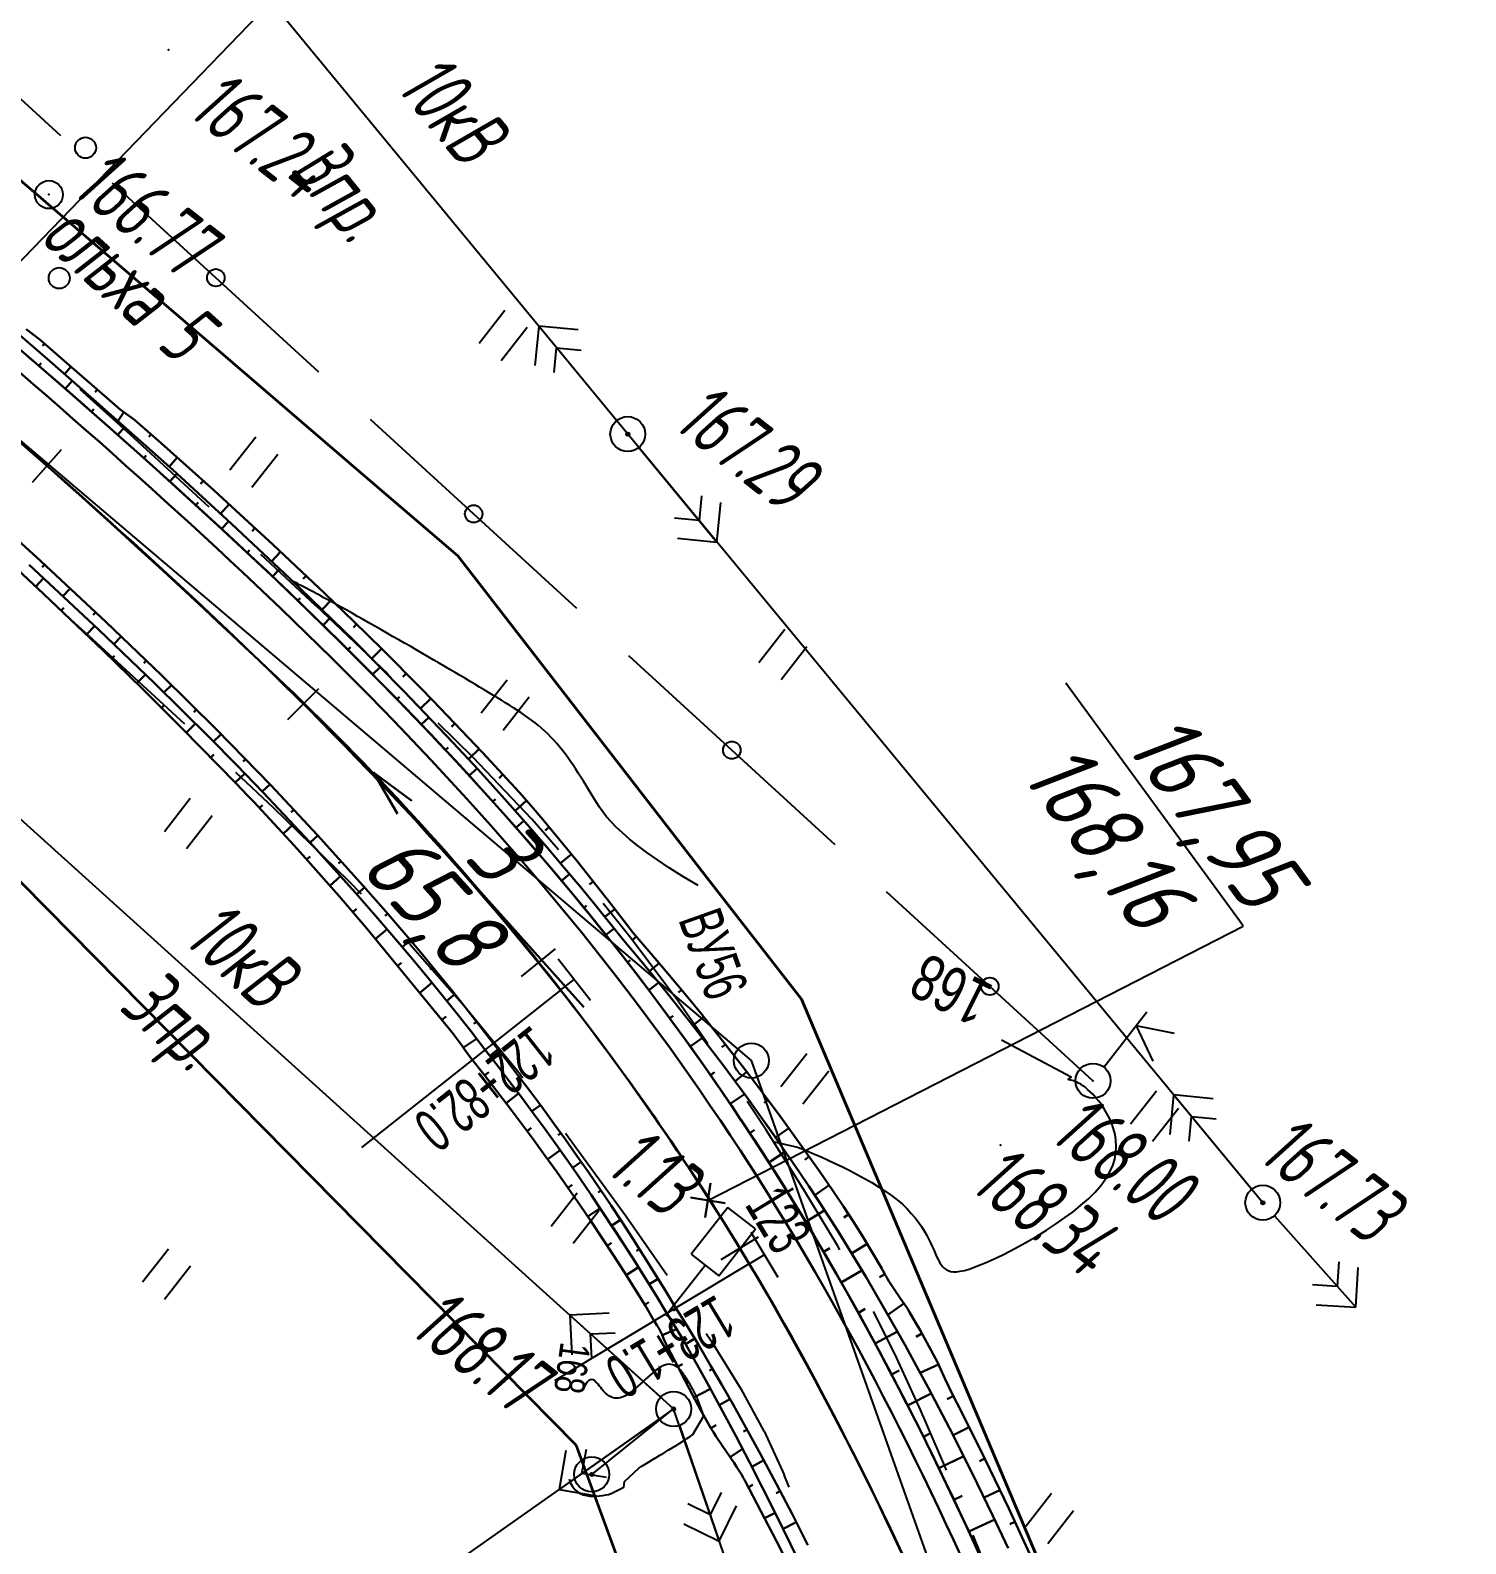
# Model space of a CAD drawing. Header units: millimetres. Extents: x -1799 to 6962, y -1020 to 4121.
# Drawn here: x 6695.9 to 6778, y -275.6 to -189 of the extents above; entities that cross this region are included whole.
import ezdxf
from ezdxf import colors
from ezdxf.entities.mleader import LeaderData, LeaderLine
from ezdxf.math import Vec2, Vec3

# ---------------------------------------------------------------- set-up
doc = ezdxf.new("R2010")
doc.units = ezdxf.units.MM
doc.linetypes.add('CONTI', pattern=[0])
for name, color, linetype, lineweight in [('10', 1, 'Continuous', 35), ('КОПИЯ_ОСЬ_13_ОТКОСЫ', 7, 'Continuous', 30), ('КОПИЯ_ОСЬ_ГРАНИЦЫ_ПОЛОС', 7, 'Continuous', 30), ('ОСЬ_ВЕРХ_ПОКРЫТИЯ_ГРАНИЦЫ_ПОЛОС', 7, 'Continuous', 30), ('ОСЬ_ВЕРХ_ПОКРЫТИЯ_ОСЬ', 1, 'Continuous', 30), ('Отметки', 5, 'Continuous', 30), ('Уклоны ПЧ', 5, 'Continuous', 30)]:
    doc.layers.add(name, color=color, linetype=linetype, lineweight=lineweight)
for name, color, linetype in [('GOR_BDEFAULT', 212, 'CONTI'), ('NAD_MDEFAULT', 7, 'CONTI'), ('PI_OTDEFAULT', 172, 'CONTI'), ('PI_TTDEFAULT', 5, 'CONTI'), ('SIT_LDEFAULT', 7, 'CONTI'), ('USLZNDEFAULT', 7, 'CONTI'), ('КОПИЯ_ОСЬ_ТАНГЕНСЫ', 1, 'Continuous'), ('ОСЬ_ВЕРХ_ПОКРЫТИЯ_ПИКЕТЫ', 1, 'Continuous'), ('ОСЬ_ВЕРХ_ПОКРЫТИЯ_РАЗБИВКА_КРИВ', 1, 'Continuous'), ('ОСЬ_ВЕРХ_ПОКРЫТИЯ_ТАНГЕНСЫ', 1, 'Continuous'), ('разметка', 7, 'Continuous')]:
    doc.layers.add(name, color=color, linetype=linetype)
doc.styles.add('eskd', font='spds.shx', dxfattribs={"width": 1.2, "oblique": 15})
doc.styles.add('SHRFT', font='TXT', dxfattribs={"width": 3.5})
doc.styles.get("Standard").update_dxf_attribs({"font": 'arial.ttf'})
doc.styles.add('ГОСТ', font='', dxfattribs={"oblique": 15, "height": 4})
doc.styles.get('ГОСТ').set_extended_font_data('GOST type A')

# ---------------------------------------------------------------- blocks, each defined once
blk = doc.blocks.new('BL_2011')
at = {"color": 0}
for p, q in [((0, 0), (0, 2.4)), ((1.6, 0), (1.6, 2.4))]:
    blk.add_line(p, q, dxfattribs=at)
blk = doc.blocks.new('BL_26')
at = {"color": 0}
for radius in [1, 0.1]:
    blk.add_circle((0, 0), radius, dxfattribs=at)
blk = doc.blocks.new('BL_15')
at = {"color": 0}
for p, q in [((1, 7), (-1, 7)), ((-1, 7), (-1, 3.6)), ((1, 3.6), (1, 7)), ((-1, 3.6), (0, 3.6)), ((0, 0), (0, 3.6)), ((0, 3.6), (1, 3.6)), ((0.8, 0), (0, 0))]:
    blk.add_line(p, q, dxfattribs=at)
blk = doc.blocks.new('BL_4017')
at = {"color": 0}
for p, q in [((0, 1), (0, 5)), ((2, 5), (0, 4)), ((0, 4), (2, 3))]:
    blk.add_line(p, q, dxfattribs=at)
blk.add_circle((0, 0), 1, dxfattribs=at)
blk = doc.blocks.new('BL_172')
at = {"color": 0}
for centre, radius in [((0, 3.4), 0.6), ((0, 0), 0.8), ((-3.4, -3.4), 0.6), ((3.4, -3.4), 0.6)]:
    blk.add_circle(centre, radius, dxfattribs=at)
blk = doc.blocks.new('*U57')
at = {"layer": 'КОПИЯ_ОСЬ_13_ОТКОСЫ'}
for points in [[(92.789, -80.956), (95.447, -83.266), (98.103, -85.588), (102.635, -89.616), (106.001, -92.69), (109.332, -95.819), (111.165, -97.584), (112.981, -99.366), (115.854, -102.264), (118.678, -105.221), (120.071, -106.723), (121.447, -108.24), (122.81, -109.775), (124.155, -111.326), (125.043, -112.37), (125.923, -113.422), (126.794, -114.481), (128.405, -116.49), (129.228, -117.47), (130.043, -118.457), (130.85, -119.451), (131.649, -120.451), (132.439, -121.458), (133.221, -122.471), (133.995, -123.491), (134.76, -124.517), (135.517, -125.549), (136.266, -126.588), (137.005, -127.632), (137.736, -128.683), (138.459, -129.74), (139.006, -130.554), (139.567, -131.402), (140.119, -132.257), (140.663, -133.117), (142.277, -135.767), (143.833, -138.447), (144.507, -139.645), (145.171, -140.849), (145.824, -142.059), (147.255, -144.796), (148.637, -147.552), (149.531, -149.398), (150.405, -151.254)], [(94.262, -81.557), (95.055, -82.179), (96.574, -83.506), (98.86, -85.491), (99.621, -86.156), (100.454, -86.741), (101.974, -88.079), (104.999, -90.781), (105.749, -91.466), (106.494, -92.158), (108.363, -93.883), (111.332, -96.677), (112.987, -98.274), (114.628, -99.884), (116.797, -102.061), (117.513, -102.795), (120.35, -105.767), (122.44, -108.041), (123.129, -108.808), (123.798, -109.593), (125.764, -111.987), (127.684, -114.423), (128.63, -115.653), (128.944, -116.065), (129.751, -116.994), (130.551, -117.929), (131.343, -118.87), (132.128, -119.818), (132.906, -120.772), (133.676, -121.732), (134.438, -122.698), (135.193, -123.67), (135.94, -124.648), (136.679, -125.632), (137.41, -126.621), (138.134, -127.617), (138.899, -128.688), (139.656, -129.766), (140.403, -130.85), (140.985, -131.716), (141.554, -132.589), (142.113, -133.469), (142.648, -134.361), (143.176, -135.258), (143.239, -135.381), (143.305, -135.503), (143.372, -135.625), (143.442, -135.745), (143.513, -135.864), (143.586, -135.982), (143.661, -136.098), (144.276, -137.024), (144.37, -137.155), (144.507, -137.353), (144.639, -137.554), (144.765, -137.759), (145.107, -138.346), (145.364, -138.797), (145.617, -139.25), (145.867, -139.705), (146.113, -140.162), (146.355, -140.622), (146.791, -141.562), (147.234, -142.499), (147.708, -143.419), (149.096, -146.191), (150.436, -148.979), (151.304, -150.845), (152.152, -152.72)], [(95.304, -82.397), (95.192, -82.526)], [(96.811, -83.712), (96.442, -84.137)], [(98.321, -85.023), (98.198, -85.165)], [(99.847, -86.315), (99.491, -86.821)], [(101.398, -87.572), (101.262, -87.727)], [(102.894, -88.9), (102.423, -89.428)], [(104.385, -90.233), (104.228, -90.408)], [(105.867, -91.576), (105.369, -92.113)], [(107.335, -92.934), (107.17, -93.113)], [(108.801, -94.295), (108.289, -94.839)], [(110.257, -95.666), (110.086, -95.847)], [(111.71, -97.04), (111.177, -97.596)], [(113.148, -98.43), (112.969, -98.614)], [(114.575, -99.831), (114.009, -100.403)], [(115.987, -101.248), (115.797, -101.437)], [(117.392, -102.671), (116.797, -103.252)], [(118.774, -104.117), (118.574, -104.308)], [(120.155, -105.563), (119.542, -106.149)], [(121.512, -107.032), (121.304, -107.224)], [(122.861, -108.509), (122.21, -109.095)], [(124.158, -110.031), (123.933, -110.216)], [(125.427, -111.577), (124.805, -112.088)], [(126.674, -113.141), (126.463, -113.307)], [(127.908, -114.715), (127.335, -115.155)], [(129.14, -116.289), (128.959, -116.448)], [(130.445, -117.805), (129.893, -118.274)], [(131.731, -119.337), (131.545, -119.491)], [(132.997, -120.885), (132.381, -121.382)], [(134.243, -122.45), (134.035, -122.613)], [(135.469, -124.03), (134.786, -124.552)], [(136.674, -125.626), (136.445, -125.797)], [(137.859, -127.237), (137.109, -127.781)], [(139.026, -128.868), (138.774, -129.046)], [(140.169, -130.509), (139.35, -131.072)], [(141.282, -132.171), (141.004, -132.352)], [(142.349, -133.862), (141.446, -134.403)], [(143.354, -135.591), (143.048, -135.763)], [(144.447, -137.265), (143.518, -137.904)], [(145.469, -138.984), (145.141, -139.167)], [(146.413, -140.747), (145.377, -141.228)], [(147.263, -142.557), (146.925, -142.732)], [(148.169, -144.34), (147.256, -144.798)], [(149.065, -146.128), (148.761, -146.281)], [(149.932, -147.931), (149.033, -148.363)], [(150.791, -149.737), (150.49, -149.877)]]:
    blk.add_lwpolyline(points, dxfattribs=at)
blk = doc.blocks.new('*U60')
at = {"layer": 'КОПИЯ_ОСЬ_13_ОТКОСЫ'}
for points in [[(125.32, -104.054), (129.292, -107.754), (132.489, -110.818), (135.628, -113.924), (137.173, -115.492), (138.703, -117.075), (141.376, -119.919), (143.985, -122.808), (145.263, -124.268), (146.525, -125.743), (147.354, -126.731), (148.176, -127.726), (148.989, -128.728), (149.792, -129.733), (150.586, -130.745), (151.371, -131.764), (152.076, -132.665), (152.774, -133.572), (153.464, -134.484), (154.147, -135.401), (154.823, -136.324), (155.492, -137.252), (156.153, -138.186), (156.807, -139.125), (157.453, -140.068), (158.092, -141.017), (158.724, -141.971), (159.347, -142.93), (159.964, -143.894), (160.572, -144.863), (161.173, -145.836), (161.766, -146.814), (162.273, -147.634), (162.767, -148.462), (164.183, -150.989), (164.97, -152.436), (165.744, -153.89), (166.507, -155.35), (167.257, -156.816), (167.996, -158.288), (169.276, -160.909)], [(123.443, -103.191), (126.146, -105.715), (128.827, -108.261), (129.535, -108.943), (131.818, -111.167), (134.078, -113.414), (137.149, -116.556), (137.823, -117.26), (138.159, -117.612), (140.468, -120.112), (141.12, -120.832), (143.048, -123.008), (144.626, -124.839), (145.243, -125.582), (145.855, -126.327), (147.068, -127.824), (147.685, -128.562), (149.508, -130.793), (150.085, -131.558), (150.232, -131.775), (150.383, -131.989), (150.539, -132.198), (151.36, -133.237), (152.065, -134.143), (152.764, -135.056), (153.455, -135.974), (154.139, -136.897), (154.815, -137.826), (155.485, -138.76), (156.146, -139.699), (156.8, -140.644), (157.447, -141.594), (158.086, -142.549), (158.717, -143.509), (159.341, -144.474), (159.956, -145.444), (160.565, -146.419), (161.045, -147.248), (161.103, -147.337), (161.215, -147.519), (161.32, -147.704), (161.42, -147.892), (161.514, -148.084), (161.618, -148.325), (161.727, -148.563), (161.842, -148.799), (162.367, -149.805), (162.806, -150.659), (163.247, -151.512), (163.704, -152.356), (164.308, -153.421), (164.443, -153.646), (164.585, -153.868), (165.225, -154.815), (165.329, -154.958), (165.48, -155.175), (165.626, -155.396), (165.766, -155.62), (165.844, -155.735), (165.919, -155.851), (165.993, -155.968), (166.065, -156.086), (166.134, -156.205), (166.202, -156.326), (166.268, -156.448), (168.062, -159.878), (169.376, -162.476)], [(125.696, -105.292), (126.141, -104.819)], [(127.151, -106.665), (127.3, -106.507)], [(128.6, -108.044), (129.073, -107.549)], [(130.04, -109.431), (130.199, -109.267)], [(131.472, -110.827), (131.969, -110.32)], [(132.895, -112.232), (133.062, -112.065)], [(134.308, -113.649), (134.832, -113.136)], [(135.706, -115.079), (135.88, -114.908)], [(137.104, -116.509), (137.646, -115.979)], [(138.48, -117.96), (138.666, -117.789)], [(139.837, -119.429), (140.414, -118.896)], [(141.186, -120.906), (141.382, -120.732)], [(142.512, -122.403), (143.127, -121.858)], [(143.826, -123.911), (144.034, -123.732)], [(145.121, -125.435), (145.79, -124.88)], [(146.387, -126.984), (146.612, -126.801)], [(147.657, -128.528), (148.354, -127.945)], [(148.923, -130.077), (149.157, -129.885)], [(150.15, -131.655), (150.901, -131.151)], [(151.365, -133.243), (151.602, -133.057)], [(152.588, -134.825), (153.308, -134.276)], [(153.79, -136.424), (154.032, -136.244)], [(154.969, -138.039), (155.685, -137.524)], [(156.126, -139.671), (156.367, -139.502)], [(157.26, -141.318), (157.971, -140.836)], [(158.371, -142.981), (158.61, -142.824)], [(159.459, -144.659), (160.163, -144.21)], [(160.523, -146.352), (160.76, -146.206)], [(161.52, -148.098), (162.344, -147.753)], [(162.41, -149.888), (162.675, -149.752)], [(163.33, -151.664), (164.274, -151.154)], [(164.303, -153.412), (164.611, -153.231)], [(165.412, -155.075), (166.112, -154.589)], [(166.445, -156.786), (166.697, -156.655)], [(167.372, -158.559), (167.974, -158.244)]]:
    blk.add_lwpolyline(points, dxfattribs=at)
blk = doc.blocks.new('_None')
blk = doc.blocks.new('Крест')
at = {"layer": 'Отметки'}
for points in [[(0, 1), (0, -1)], [(-1, 0), (1, 0)]]:
    blk.add_lwpolyline(points, dxfattribs=at)
blk = doc.blocks.new('Стрелка')
at = {"layer": 'Уклоны ПЧ', "ltscale": 2}
for points in [[(-0.023, -0.048), (-0.023, 17.972)], [(-0.023, -0.048), (-0.578, 2.622)], [(-0.023, -0.048), (0.532, 2.622)]]:
    blk.add_lwpolyline(points, dxfattribs=at)

msp = doc.modelspace()

# ---------------------------------------------------------------- linework, layer by layer
at = {"layer": '10'}
for points in [[(6793.346, -384.837), (6770.366, -319.067), (6764.766, -303.037), (6757.116, -284.907), (6740.016, -244.427), (6734.476, -237.297), (6720.356, -219.097), (6715.476, -214.907), (6691.376, -194.227), (6670.756, -176.527), (6602.516, -114.867), (6488.066, -17.697), (6445.506, 26.023), (6390.826, 91.903), (6326.936, 163.713), (6272.926, 214.103), (6270.108, 207.678), (6247.996, 222.403), (6234.426, 228.783), (6235.356, 230.303), (6147.926, 271.033)], [(6198.346, 229.813), (6243.156, 208.233), (6255.126, 195.993), (6255.126, 195.993), (6309.196, 140.673), (6342.206, 105.963), (6373.716, 73.183), (6408.056, 37.263), (6403.836, 29.493), (6423.246, 6.013), (6467.576, -39.547), (6556.806, -116.037), (6563.356, -108.237), (6618.866, -157.587), (6676.036, -208.417), (6688.216, -220.557), (6691.476, -224.457), (6687.186, -229.447), (6727.116, -269.917), (6727.116, -269.917), (6741.716, -309.707), (6748.596, -301.147), (6752.276, -311.327), (6772.898, -369.573)], [(6272.926, 214.103), (6326.936, 163.713), (6390.826, 91.903), (6445.506, 26.023), (6488.066, -17.697), (6602.516, -114.867), (6670.756, -176.527), (6691.376, -194.227), (6715.476, -214.907), (6720.356, -219.097), (6734.476, -237.297), (6740.016, -244.427), (6757.116, -284.907), (6764.766, -303.037), (6770.366, -319.067), (6793.346, -384.837), (6802.166, -388.777), (6818.266, -433.077), (6818.266, -433.077), (6854.476, -549.107), (6853.296, -551.027), (6857.046, -557.057), (6862.996, -576.497), (6882.058, -646.693)]]:
    msp.add_lwpolyline(points, dxfattribs=at)
at = {"layer": 'GOR_BDEFAULT', "color": 212, "elevation": 168, "flags": 128}
for points in [[(6734.112, -237.931), (6733.232, -237.411), (6732.452, -236.921), (6731.772, -236.471), (6731.162, -236.051), (6730.632, -235.651), (6730.172, -235.281), (6729.772, -234.931), (6729.422, -234.601), (6729.132, -234.291), (6728.872, -234.001), (6728.652, -233.721), (6728.462, -233.451), (6728.292, -233.191), (6728.132, -232.941), (6727.992, -232.701), (6727.842, -232.451), (6727.692, -232.211), (6727.552, -231.971), (6727.402, -231.741), (6727.252, -231.511), (6727.102, -231.281), (6726.962, -231.051), (6726.802, -230.841), (6726.652, -230.621), (6726.502, -230.411), (6726.342, -230.211), (6726.182, -230.011), (6726.022, -229.821), (6725.852, -229.631), (6725.682, -229.451), (6725.512, -229.271), (6725.332, -229.111), (6725.152, -228.941), (6724.972, -228.791), (6724.782, -228.631), (6724.582, -228.481), (6724.382, -228.341), (6724.182, -228.191), (6723.972, -228.051), (6723.762, -227.911), (6723.542, -227.771), (6723.322, -227.631), (6723.092, -227.491), (6722.852, -227.341), (6722.622, -227.201), (6722.372, -227.051), (6722.122, -226.901), (6721.872, -226.741), (6721.602, -226.591), (6721.342, -226.431), (6721.062, -226.271), (6720.792, -226.101), (6720.502, -225.931), (6720.212, -225.761), (6719.912, -225.591), (6719.612, -225.411), (6719.302, -225.231), (6718.992, -225.051), (6718.672, -224.861), (6718.342, -224.671), (6718.012, -224.481), (6717.672, -224.281), (6717.322, -224.081), (6716.982, -223.891), (6716.632, -223.691), (6716.292, -223.491), (6715.952, -223.301), (6715.612, -223.101), (6715.272, -222.911), (6714.942, -222.731), (6714.622, -222.551), (6714.312, -222.371), (6714.012, -222.201), (6713.722, -222.041), (6713.442, -221.891), (6713.182, -221.741), (6712.932, -221.611), (6712.702, -221.481), (6712.482, -221.361), (6712.272, -221.251), (6712.082, -221.141), (6711.902, -221.051), (6711.732, -220.961), (6711.582, -220.881), (6711.432, -220.801), (6711.302, -220.741), (6711.192, -220.671), (6711.082, -220.621), (6710.982, -220.571), (6710.902, -220.531)], [(6738.452, -252.591), (6739.792, -252.891), (6740.092, -253.011), (6740.412, -253.141), (6740.762, -253.291), (6741.142, -253.451), (6741.532, -253.631), (6741.942, -253.821), (6742.352, -254.021), (6742.782, -254.231), (6743.202, -254.451), (6743.622, -254.681), (6744.032, -254.921), (6744.422, -255.161), (6744.802, -255.411), (6745.162, -255.661), (6745.482, -255.911), (6745.782, -256.161), (6746.052, -256.421), (6746.292, -256.681), (6746.512, -256.931), (6746.702, -257.181), (6746.872, -257.431), (6747.022, -257.671), (6747.162, -257.911), (6747.282, -258.141), (6747.392, -258.361), (6747.492, -258.571), (6747.582, -258.771), (6747.662, -258.961), (6747.742, -259.141), (6747.822, -259.311), (6747.902, -259.461), (6747.982, -259.591), (6748.072, -259.711), (6748.172, -259.811), (6748.282, -259.891), (6748.402, -259.951), (6748.542, -260.001), (6748.702, -260.021), (6748.882, -260.011), (6749.092, -259.991), (6749.332, -259.941), (6749.592, -259.861), (6749.892, -259.761), (6750.232, -259.621), (6750.612, -259.461), (6751.032, -259.271), (6751.482, -259.061), (6751.962, -258.811), (6752.462, -258.551), (6752.982, -258.261), (6753.502, -257.961), (6754.032, -257.631), (6754.542, -257.291), (6755.052, -256.941), (6755.542, -256.581), (6755.992, -256.211), (6756.422, -255.841), (6756.802, -255.461), (6757.142, -255.071), (6757.422, -254.691), (6757.642, -254.311), (6757.812, -253.941), (6757.922, -253.571), (6757.992, -253.201), (6758.012, -252.851), (6757.992, -252.501), (6757.942, -252.171), (6757.862, -251.841), (6757.752, -251.531), (6757.622, -251.241), (6757.482, -250.961), (6757.322, -250.701), (6757.162, -250.461), (6756.992, -250.241), (6756.832, -250.051), (6756.672, -249.871), (6756.522, -249.721), (6756.372, -249.591), (6756.232, -249.471), (6756.102, -249.381), (6755.982, -249.301), (6755.862, -249.231), (6755.762, -249.181), (6755.662, -249.141), (6755.572, -249.101), (6755.492, -249.081), (6755.422, -249.061), (6755.352, -249.051), (6755.302, -249.041), (6755.262, -249.031), (6755.432, -248.891), (6751.442, -246.781)], [(6729.132, -272.701), (6729.852, -272.331), (6729.902, -272.001), (6730.722, -271.241), (6730.882, -271.131), (6731.072, -271.021), (6731.272, -270.901), (6731.482, -270.771), (6731.702, -270.641), (6731.922, -270.501), (6732.152, -270.361), (6732.392, -270.221), (6732.612, -270.081), (6732.842, -269.941), (6733.062, -269.811), (6733.262, -269.681), (6733.462, -269.551), (6733.642, -269.431), (6733.802, -269.311), (6734.422, -268.261), (6734.112, -267.371), (6734.082, -267.311), (6734.052, -267.241), (6734.022, -267.171), (6733.982, -267.101), (6733.952, -267.031), (6733.912, -266.951), (6733.872, -266.881), (6733.832, -266.801), (6733.782, -266.721), (6733.742, -266.641), (6733.692, -266.551), (6733.642, -266.461), (6733.592, -266.381), (6733.532, -266.281), (6733.482, -266.191), (6733.422, -266.091), (6733.362, -265.991), (6733.292, -265.901), (6733.222, -265.801), (6733.152, -265.711), (6733.082, -265.621), (6733.002, -265.541), (6732.922, -265.471), (6732.832, -265.411), (6732.742, -265.361), (6732.642, -265.331), (6732.542, -265.311), (6732.442, -265.301), (6732.322, -265.311), (6732.202, -265.351), (6732.082, -265.401), (6731.952, -265.471), (6731.812, -265.561), (6731.672, -265.661), (6731.532, -265.781), (6731.382, -265.901), (6731.242, -266.031), (6731.092, -266.161), (6730.942, -266.301), (6730.802, -266.431), (6730.652, -266.561), (6730.512, -266.691), (6730.372, -266.801), (6730.232, -266.911), (6730.102, -267.001), (6729.982, -267.081), (6729.862, -267.141), (6729.752, -267.181), (6729.642, -267.221), (6729.532, -267.241), (6729.432, -267.241), (6729.332, -267.241), (6729.242, -267.221), (6729.152, -267.191), (6729.072, -267.151), (6728.982, -267.101), (6728.902, -267.041), (6728.822, -266.981), (6728.752, -266.901), (6728.672, -266.821), (6728.602, -266.731), (6728.532, -266.631), (6728.452, -266.541), (6728.382, -266.451), (6728.312, -266.371), (6728.242, -266.301), (6728.172, -266.241), (6728.092, -266.201), (6728.022, -266.181), (6727.942, -266.191), (6727.862, -266.231), (6727.782, -266.301), (6727.692, -266.401), (6727.602, -266.551), (6727.512, -266.741)], [(6726.732, -271.871), (6726.812, -272.101), (6726.922, -272.301), (6727.052, -272.461), (6727.202, -272.591), (6727.362, -272.691), (6727.532, -272.761), (6727.712, -272.811), (6727.902, -272.841), (6728.092, -272.851), (6728.282, -272.851), (6728.472, -272.831), (6728.652, -272.811), (6728.822, -272.771), (6728.982, -272.741), (6729.132, -272.701)]]:
    msp.add_lwpolyline(points, dxfattribs=at)
at = {"layer": 'PI_TTDEFAULT', "color": 5}
for p in [(6703.822, -190.161, 167.243), (6696.982, -198.441, 166.775), (6730.082, -212.131, 167.295), (6756.682, -249.101, 167.996), (6751.402, -252.771, 168.343), (6766.392, -256.071, 167.726), (6728.022, -271.601, 168.082)]:
    msp.add_point(p, dxfattribs=at)
at = {"layer": 'SIT_LDEFAULT', "color": 7}
for p, q in [((6730.082, -212.131), (6694.362, -168.821)), ((6697.672, -195.081), (6685.872, -184.281)), ((6712.422, -208.591), (6700.622, -197.791)), ((6724.992, -205.961), (6724.772, -208.211)), ((6729.442, -211.361), (6724.992, -205.961)), ((6727.242, -206.171), (6724.992, -205.961)), ((6725.872, -208.601), (6726.012, -207.191)), ((6726.012, -207.191), (6727.422, -207.331)), ((6701.622, -212.161), (6698.762, -209.571)), ((6727.172, -222.091), (6715.372, -211.291)), ((6706.152, -216.301), (6701.622, -212.161)), ((6766.392, -256.071), (6730.082, -212.131)), ((6730.722, -212.901), (6735.182, -218.301)), ((6734.292, -215.661), (6734.162, -217.061)), ((6735.182, -218.301), (6735.392, -216.041)), ((6734.162, -217.061), (6732.752, -216.931)), ((6732.702, -267.861), (6677.512, -218.031)), ((6732.922, -218.081), (6735.182, -218.301)), ((6712.222, -221.921), (6709.092, -219.011)), ((6697.372, -221.951), (6699.682, -224.051)), ((6716.382, -225.851), (6712.232, -221.911)), ((6699.692, -224.041), (6704.742, -228.701)), ((6741.932, -235.601), (6730.132, -224.801)), ((6721.232, -230.621), (6719.242, -228.661)), ((6724.602, -234.141), (6721.232, -230.621)), ((6707.652, -231.451), (6709.802, -233.481)), ((6709.812, -233.471), (6714.112, -237.661)), ((6726.122, -235.901), (6724.602, -234.141)), ((6714.112, -237.661), (6714.832, -238.411)), ((6756.682, -249.101), (6744.882, -238.301)), ((6730.272, -240.961), (6728.682, -238.971)), ((6717.612, -241.291), (6717.622, -241.311)), ((6717.632, -241.301), (6720.762, -244.851)), ((6732.992, -244.601), (6730.272, -240.961)), ((6720.772, -244.851), (6723.942, -248.731)), ((6734.662, -246.991), (6732.992, -244.601)), ((6723.932, -248.741), (6724.072, -248.921)), ((6761.292, -249.901), (6761.082, -252.161)), ((6765.752, -255.301), (6761.292, -249.901)), ((6763.552, -250.121), (6761.292, -249.901)), ((6737.982, -251.891), (6736.912, -250.291)), ((6762.182, -252.541), (6762.312, -251.141)), ((6762.312, -251.141), (6763.722, -251.271)), ((6726.512, -252.101), (6727.042, -252.801)), ((6740.152, -255.331), (6737.972, -251.891)), ((6727.042, -252.801), (6729.972, -256.821)), ((6742.072, -258.511), (6740.152, -255.331)), ((6729.972, -256.821), (6732.342, -260.211)), ((6767.062, -256.821), (6771.712, -262.041)), ((6742.212, -258.771), (6742.072, -258.511)), ((6770.732, -259.441), (6770.652, -260.851)), ((6771.712, -262.041), (6771.842, -259.781)), ((6770.652, -260.851), (6769.242, -260.771)), ((6769.452, -261.911), (6771.712, -262.041)), ((6729.022, -262.381), (6726.762, -262.501)), ((6731.962, -267.191), (6726.762, -262.501)), ((6726.762, -262.501), (6726.882, -264.761)), ((6745.342, -264.701), (6744.132, -262.281)), ((6727.952, -263.571), (6729.362, -263.501)), ((6728.022, -264.981), (6727.952, -263.571)), ((6734.562, -263.541), (6734.842, -263.961)), ((6734.842, -263.961), (6736.552, -266.701)), ((6746.822, -267.901), (6745.352, -264.701)), ((6736.552, -266.701), (6737.862, -269.121)), ((6732.702, -267.861), (6687.792, -299.431)), ((6728.022, -271.601), (6732.702, -267.861)), ((6748.102, -312.411), (6732.702, -267.861)), ((6748.202, -271.131), (6746.812, -267.901)), ((6731.882, -268.441), (6726.162, -272.461)), ((6733.032, -268.811), (6735.312, -275.421)), ((6737.872, -269.121), (6739.022, -271.631)), ((6726.542, -270.231), (6726.162, -272.461)), ((6727.462, -271.541), (6727.712, -270.151)), ((6728.862, -271.781), (6727.462, -271.541)), ((6739.012, -271.631), (6739.282, -272.331)), ((6748.302, -271.361), (6748.202, -271.131)), ((6726.162, -272.461), (6728.382, -272.851)), ((6734.792, -273.911), (6733.522, -273.291)), ((6735.412, -272.641), (6734.792, -273.911)), ((6735.312, -275.421), (6736.302, -273.391)), ((6733.282, -274.431), (6735.312, -275.421)), ((6750.882, -277.661), (6749.822, -275.071))]:
    msp.add_line(p, q, dxfattribs=at)
for centre in [(6706.522, -203.191), (6721.272, -216.691), (6736.032, -230.201), (6750.782, -243.701)]:
    msp.add_circle(centre, 0.5, dxfattribs=at)
at = {"layer": 'КОПИЯ_ОСЬ_13_ОТКОСЫ'}
for points in [[(6694.216, -205.521), (6696.874, -207.832), (6699.531, -210.153), (6704.061, -214.181), (6707.429, -217.256), (6710.76, -220.384), (6712.592, -222.149), (6714.408, -223.931), (6717.281, -226.83), (6720.105, -229.786), (6721.498, -231.288), (6722.875, -232.805), (6724.237, -234.341), (6725.583, -235.891), (6726.471, -236.935), (6727.351, -237.987), (6728.222, -239.046), (6729.833, -241.055), (6730.656, -242.035), (6731.471, -243.022), (6732.277, -244.016), (6733.076, -245.016), (6733.867, -246.023), (6734.648, -247.036), (6735.423, -248.056), (6736.187, -249.082), (6736.944, -250.114), (6737.693, -251.153), (6738.433, -252.198), (6739.164, -253.248), (6739.886, -254.305), (6740.434, -255.119), (6740.994, -255.968), (6741.547, -256.822), (6742.09, -257.682), (6743.704, -260.332), (6745.261, -263.012), (6745.935, -264.21), (6746.599, -265.415), (6747.251, -266.625), (6748.683, -269.361), (6750.064, -272.117), (6750.959, -273.963), (6751.833, -275.819)], [(6693.813, -205.99), (6696.099, -207.959), (6697.998, -209.609), (6700.461, -211.772), (6702.909, -213.951), (6706.649, -217.352), (6709.977, -220.469), (6711.81, -222.226), (6713.625, -224), (6716.495, -226.884), (6719.318, -229.824), (6720.71, -231.319), (6722.086, -232.826), (6723.448, -234.352), (6724.793, -235.893), (6725.682, -236.931), (6726.561, -237.976), (6727.432, -239.029), (6728.487, -240.328), (6729.528, -241.639), (6730.557, -242.961), (6731.338, -243.988), (6732.11, -245.02), (6732.875, -246.06), (6733.63, -247.105), (6734.377, -248.157), (6735.115, -249.215), (6735.844, -250.28), (6736.564, -251.349), (6737.275, -252.426), (6737.977, -253.508), (6738.671, -254.596), (6739.354, -255.689), (6740.029, -256.789), (6740.695, -257.894), (6741.352, -259.004), (6741.999, -260.12), (6742.675, -261.307), (6743.341, -262.5), (6743.997, -263.698), (6744.962, -265.501), (6745.906, -267.315), (6746.829, -269.136), (6747.733, -270.968), (6749.483, -274.649), (6751.163, -278.355)], [(6696.403, -208.224), (6696.537, -208.07)], [(6697.913, -209.536), (6698.307, -209.084)], [(6699.418, -210.853), (6699.55, -210.703)], [(6700.918, -212.177), (6701.31, -211.735)], [(6702.412, -213.507), (6702.543, -213.36)], [(6703.895, -214.848), (6704.302, -214.401)], [(6691.472, -214.824), (6696.249, -219.151), (6700.229, -222.856), (6703.431, -225.927), (6706.578, -229.039), (6708.126, -230.612), (6709.661, -232.199), (6712.341, -235.051), (6714.958, -237.948), (6716.242, -239.414), (6717.507, -240.893), (6718.34, -241.885), (6719.164, -242.884), (6719.981, -243.889), (6720.788, -244.898), (6721.584, -245.914), (6722.373, -246.937), (6723.081, -247.842), (6723.782, -248.753), (6724.475, -249.668), (6725.161, -250.59), (6725.839, -251.516), (6726.511, -252.449), (6727.175, -253.386), (6727.831, -254.328), (6728.481, -255.276), (6729.122, -256.229), (6729.756, -257.187), (6730.382, -258.15), (6731.001, -259.118), (6731.612, -260.091), (6732.215, -261.068), (6732.811, -262.05), (6733.489, -263.15), (6734.157, -264.256), (6734.815, -265.367), (6735.465, -266.486), (6736.108, -267.611), (6736.741, -268.741), (6737.676, -270.449), (6738.592, -272.167), (6739.492, -273.9), (6740.374, -275.641)], [(6705.375, -216.194), (6705.511, -216.044)], [(6706.852, -217.542), (6707.263, -217.104)], [(6708.311, -218.909), (6708.449, -218.763)], [(6695.85, -219.599), (6699.823, -223.299), (6703.02, -226.364), (6706.159, -229.469), (6707.704, -231.037), (6709.234, -232.62), (6711.907, -235.464), (6714.515, -238.353), (6715.793, -239.813), (6717.055, -241.288), (6717.885, -242.276), (6718.706, -243.271), (6719.52, -244.273), (6720.323, -245.278), (6721.117, -246.29), (6721.902, -247.309), (6722.607, -248.21), (6723.304, -249.117), (6723.995, -250.029), (6724.678, -250.946), (6725.354, -251.869), (6726.023, -252.797), (6726.684, -253.731), (6727.337, -254.67), (6727.984, -255.614), (6728.623, -256.562), (6729.254, -257.516), (6729.878, -258.475), (6730.495, -259.439), (6731.103, -260.408), (6731.704, -261.381), (6732.296, -262.359), (6732.803, -263.179), (6733.298, -264.007), (6734.714, -266.534), (6735.5, -267.981), (6736.275, -269.435), (6737.038, -270.895), (6737.788, -272.361), (6738.526, -273.833), (6739.807, -276.454)], [(6696.725, -219.594), (6696.589, -219.741)], [(6709.772, -220.276), (6710.18, -219.84)], [(6698.189, -220.957), (6697.78, -221.396)], [(6699.653, -222.32), (6699.516, -222.466)], [(6711.22, -221.656), (6711.357, -221.512)], [(6712.655, -223.048), (6713.074, -222.619)], [(6701.104, -223.696), (6700.689, -224.129)], [(6714.077, -224.455), (6714.219, -224.314)], [(6702.548, -225.08), (6702.41, -225.224)], [(6715.488, -225.872), (6715.913, -225.449)], [(6703.983, -226.473), (6703.561, -226.899)], [(6716.892, -227.297), (6717.036, -227.158)], [(6705.405, -227.879), (6705.264, -228.021)], [(6718.276, -228.739), (6718.709, -228.324)], [(6706.825, -229.288), (6706.399, -229.71)], [(6719.658, -230.186), (6719.804, -230.05)], [(6708.227, -230.714), (6708.083, -230.854)], [(6721.018, -231.653), (6721.46, -231.247)], [(6709.617, -232.152), (6709.183, -232.567)], [(6722.362, -233.133), (6722.512, -232.999)], [(6710.987, -233.609), (6710.841, -233.746)], [(6723.691, -234.628), (6724.142, -234.232)], [(6712.356, -235.067), (6711.911, -235.47)], [(6725.004, -236.137), (6725.155, -236.007)], [(6713.697, -236.551), (6713.548, -236.685)], [(6726.298, -237.662), (6726.758, -237.276)], [(6715.037, -238.036), (6714.587, -238.433)], [(6716.352, -239.542), (6716.201, -239.673)], [(6727.574, -239.202), (6727.728, -239.075)], [(6728.831, -240.758), (6729.297, -240.386)], [(6717.651, -241.063), (6717.193, -241.45)], [(6730.067, -242.329), (6730.225, -242.208)], [(6718.931, -242.6), (6718.777, -242.727)], [(6731.284, -243.917), (6731.852, -243.489)], [(6720.193, -244.152), (6719.725, -244.528)], [(6732.479, -245.52), (6732.671, -245.38)], [(6721.433, -245.721), (6721.276, -245.844)], [(6722.659, -247.301), (6722.187, -247.671)], [(6733.654, -247.139), (6734.348, -246.643)], [(6723.881, -248.884), (6723.722, -249.005)], [(6734.808, -248.773), (6735.041, -248.611)], [(6735.94, -250.422), (6736.763, -249.864)], [(6725.082, -250.484), (6724.6, -250.84)], [(6726.261, -252.099), (6726.098, -252.216)], [(6737.051, -252.085), (6737.328, -251.903)], [(6738.141, -253.762), (6739.096, -253.15)], [(6727.416, -253.731), (6726.925, -254.075)], [(6728.55, -255.379), (6728.384, -255.492)], [(6739.208, -255.453), (6739.529, -255.253)], [(6740.254, -257.158), (6741.341, -256.501)], [(6729.661, -257.042), (6729.16, -257.372)], [(6741.277, -258.876), (6741.643, -258.662)], [(6730.748, -258.721), (6730.58, -258.828)], [(6731.813, -260.414), (6731.303, -260.73)], [(6742.286, -260.621), (6743.47, -259.947)], [(6732.862, -262.132), (6732.692, -262.237)], [(6743.266, -262.364), (6743.663, -262.144)], [(6733.906, -263.837), (6733.38, -264.154)], [(6744.225, -264.12), (6745.499, -263.433)], [(6734.926, -265.557), (6734.75, -265.66)], [(6745.164, -265.885), (6745.591, -265.661)], [(6735.925, -267.29), (6735.315, -267.637)], [(6746.083, -267.662), (6747.433, -266.972)], [(6736.903, -269.034), (6736.699, -269.148)], [(6746.984, -269.448), (6747.436, -269.222)], [(6737.86, -270.791), (6737.174, -271.159)], [(6747.864, -271.243), (6749.287, -270.567)], [(6738.797, -272.558), (6738.567, -272.678)], [(6748.723, -273.05), (6749.197, -272.824)], [(6749.578, -274.858), (6751.064, -274.184)], [(6739.714, -274.335), (6738.959, -274.72)]]:
    msp.add_lwpolyline(points, dxfattribs=at)
at = {"layer": 'КОПИЯ_ОСЬ_ГРАНИЦЫ_ПОЛОС'}
for points in [[(6695.764, -207.67), (6696.523, -208.327), (6697.282, -208.985), (6698.04, -209.646), (6698.797, -210.308), (6699.553, -210.971), (6700.308, -211.637), (6701.062, -212.304), (6701.815, -212.973), (6702.567, -213.645), (6703.317, -214.318), (6704.066, -214.994), (6704.814, -215.672), (6705.56, -216.352), (6706.304, -217.035), (6707.047, -217.72), (6707.788, -218.408), (6708.527, -219.098), (6709.264, -219.792), (6709.999, -220.488), (6710.731, -221.187), (6711.462, -221.889), (6712.19, -222.594), (6712.916, -223.303), (6713.639, -224.014), (6714.359, -224.729), (6715.077, -225.447), (6715.792, -226.168), (6716.505, -226.893), (6717.214, -227.622), (6717.92, -228.354), (6718.623, -229.09), (6719.323, -229.829), (6720.019, -230.573), (6720.711, -231.32), (6721.401, -232.071), (6722.086, -232.826), (6722.768, -233.585), (6723.445, -234.349), (6724.119, -235.116), (6724.788, -235.888), (6725.454, -236.664), (6726.115, -237.444), (6726.771, -238.228), (6727.423, -239.017), (6728.07, -239.811), (6728.712, -240.608), (6729.349, -241.411), (6729.981, -242.218), (6730.608, -243.029), (6731.229, -243.844), (6731.845, -244.663), (6732.456, -245.486), (6733.061, -246.314), (6733.66, -247.145), (6734.254, -247.981), (6734.842, -248.82), (6735.425, -249.663), (6736.002, -250.51), (6736.573, -251.361), (6737.139, -252.216), (6737.699, -253.074), (6738.253, -253.936), (6738.802, -254.802), (6739.344, -255.671), (6739.881, -256.544), (6740.412, -257.421), (6740.938, -258.301), (6741.457, -259.184), (6741.97, -260.07), (6742.478, -260.959), (6742.979, -261.85), (6743.475, -262.744), (6743.966, -263.641), (6744.451, -264.54), (6744.93, -265.442), (6745.404, -266.346), (6745.873, -267.252), (6746.337, -268.16), (6746.796, -269.071), (6747.25, -269.983), (6747.699, -270.897), (6748.143, -271.813), (6748.582, -272.731), (6749.017, -273.651), (6749.448, -274.572), (6749.874, -275.495), (6750.295, -276.419)], [(6695.324, -208.612), (6696.083, -209.269), (6696.841, -209.928), (6697.599, -210.588), (6698.355, -211.25), (6699.11, -211.914), (6699.864, -212.579), (6700.617, -213.246), (6701.369, -213.915), (6702.12, -214.586), (6702.869, -215.26), (6703.616, -215.935), (6704.362, -216.612), (6705.106, -217.292), (6705.849, -217.975), (6706.59, -218.659), (6707.328, -219.347), (6708.065, -220.037), (6708.8, -220.729), (6709.532, -221.425), (6710.263, -222.123), (6710.991, -222.824), (6711.716, -223.528), (6712.439, -224.236), (6713.159, -224.946), (6713.877, -225.66), (6714.592, -226.377), (6715.304, -227.097), (6716.013, -227.821), (6716.718, -228.548), (6717.421, -229.279), (6718.12, -230.013), (6718.816, -230.751), (6719.509, -231.493), (6720.198, -232.238), (6720.883, -232.988), (6721.564, -233.741), (6722.242, -234.498), (6722.915, -235.259), (6723.584, -236.025), (6724.249, -236.794), (6724.91, -237.568), (6725.566, -238.346), (6726.218, -239.128), (6726.865, -239.914), (6727.507, -240.705), (6728.144, -241.5), (6728.777, -242.3), (6729.404, -243.104), (6730.025, -243.912), (6730.641, -244.724), (6731.252, -245.541), (6731.857, -246.361), (6732.457, -247.185), (6733.051, -248.014), (6733.64, -248.846), (6734.223, -249.682), (6734.801, -250.522), (6735.373, -251.366), (6735.939, -252.214), (6736.5, -253.065), (6737.055, -253.92), (6737.604, -254.779), (6738.148, -255.641), (6738.686, -256.507), (6739.218, -257.377), (6739.744, -258.25), (6740.264, -259.127), (6740.778, -260.006), (6741.287, -260.889), (6741.79, -261.774), (6742.287, -262.662), (6742.779, -263.553), (6743.265, -264.447), (6743.746, -265.343), (6744.221, -266.241), (6744.691, -267.142), (6745.156, -268.045), (6745.616, -268.95), (6746.071, -269.858), (6746.522, -270.768), (6746.967, -271.679), (6747.408, -272.592), (6747.844, -273.508), (6748.276, -274.425), (6748.703, -275.343), (6749.126, -276.264)]]:
    msp.add_lwpolyline(points, dxfattribs=at)
at = {"layer": 'КОПИЯ_ОСЬ_ТАНГЕНСЫ'}
for p, q in [((6474.562, -25.321), (6737.142, -247.941)), ((6737.142, -247.941), (6821.672, -486.261))]:
    msp.add_line(p, q, dxfattribs=at)
msp.add_circle((6737.142, -247.941), 1, dxfattribs=at)
at = {"layer": 'ОСЬ_ВЕРХ_ПОКРЫТИЯ_ГРАНИЦЫ_ПОЛОС'}
for points in [[(6695.192, -207.176), (6695.952, -207.833), (6696.712, -208.491), (6697.471, -209.15), (6698.229, -209.811), (6698.987, -210.474), (6699.743, -211.139), (6700.499, -211.805), (6701.253, -212.473), (6702.006, -213.143), (6702.758, -213.816), (6703.508, -214.49), (6704.258, -215.167), (6705.005, -215.846), (6705.751, -216.527), (6706.496, -217.211), (6707.238, -217.897), (6707.979, -218.586), (6708.718, -219.278), (6709.455, -219.972), (6710.19, -220.67), (6710.922, -221.37), (6711.653, -222.073), (6712.381, -222.78), (6713.106, -223.489), (6713.829, -224.202), (6714.549, -224.918), (6715.267, -225.638), (6715.982, -226.36), (6716.694, -227.087), (6717.403, -227.817), (6718.108, -228.55), (6718.811, -229.288), (6719.51, -230.029), (6720.206, -230.773), (6720.898, -231.522), (6721.586, -232.275), (6722.271, -233.032), (6722.952, -233.792), (6723.629, -234.557), (6724.302, -235.326), (6724.971, -236.1), (6725.635, -236.877), (6726.295, -237.659), (6726.951, -238.445), (6727.602, -239.236), (6728.248, -240.031), (6728.889, -240.831), (6729.526, -241.635), (6730.157, -242.443), (6730.782, -243.256), (6731.402, -244.073), (6732.017, -244.894), (6732.626, -245.719), (6733.23, -246.548), (6733.828, -247.381), (6734.421, -248.218), (6735.008, -249.059), (6735.589, -249.904), (6736.165, -250.752), (6736.735, -251.605), (6737.3, -252.461), (6737.858, -253.321), (6738.411, -254.185), (6738.959, -255.052), (6739.5, -255.923), (6740.036, -256.798), (6740.565, -257.676), (6741.089, -258.557), (6741.607, -259.442), (6742.119, -260.329), (6742.625, -261.219), (6743.125, -262.112), (6743.62, -263.007), (6744.109, -263.905), (6744.593, -264.806), (6745.071, -265.709), (6745.544, -266.614), (6746.012, -267.521), (6746.474, -268.431), (6746.932, -269.342), (6747.384, -270.256), (6747.832, -271.171), (6748.275, -272.089), (6748.714, -273.008), (6749.147, -273.928), (6749.577, -274.85), (6750.002, -275.774)], [(6691.472, -214.824), (6696.249, -219.151), (6700.229, -222.856), (6703.431, -225.927), (6706.578, -229.039), (6708.126, -230.612), (6709.661, -232.199), (6712.341, -235.051), (6714.958, -237.948), (6716.242, -239.414), (6717.507, -240.893), (6718.34, -241.885), (6719.164, -242.884), (6719.981, -243.889), (6720.788, -244.898), (6721.584, -245.914), (6722.373, -246.937), (6723.081, -247.842), (6723.782, -248.753), (6724.475, -249.668), (6725.161, -250.59), (6725.839, -251.516), (6726.511, -252.449), (6727.175, -253.386), (6727.831, -254.328), (6728.481, -255.276), (6729.122, -256.229), (6729.756, -257.187), (6730.382, -258.15), (6731.001, -259.118), (6731.612, -260.091), (6732.215, -261.068), (6732.811, -262.05), (6733.489, -263.15), (6734.157, -264.256), (6734.815, -265.367), (6735.465, -266.486), (6736.108, -267.611), (6736.741, -268.741), (6737.676, -270.449), (6738.592, -272.167), (6739.492, -273.9), (6740.374, -275.641)]]:
    msp.add_lwpolyline(points, dxfattribs=at)
at = {"layer": 'ОСЬ_ВЕРХ_ПОКРЫТИЯ_ОСЬ'}
msp.add_lwpolyline([(6694.45, -211.824), (6695.933, -213.117), (6697.411, -214.415), (6698.149, -215.066), (6698.884, -215.719), (6699.618, -216.374), (6700.351, -217.03), (6701.082, -217.688), (6701.811, -218.348), (6702.539, -219.01), (6703.265, -219.674), (6703.989, -220.34), (6704.71, -221.008), (6705.43, -221.679), (6706.148, -222.352), (6706.863, -223.027), (6707.576, -223.704), (6708.286, -224.384), (6708.994, -225.067), (6709.7, -225.753), (6710.403, -226.441), (6711.103, -227.132), (6711.8, -227.825), (6712.494, -228.522), (6713.186, -229.222), (6713.874, -229.925), (6714.559, -230.63), (6715.241, -231.339), (6715.919, -232.052), (6716.594, -232.767), (6717.266, -233.486), (6717.933, -234.208), (6718.597, -234.934), (6719.258, -235.663), (6719.914, -236.395), (6720.566, -237.131), (6721.214, -237.871), (6721.858, -238.615), (6722.498, -239.362), (6723.133, -240.113), (6723.764, -240.868), (6724.39, -241.627), (6725.011, -242.389), (6725.627, -243.156), (6726.239, -243.926), (6726.239, -243.926, -0.031691), (6737.03, -259.559), (6737.03, -259.559), (6737.534, -260.404), (6738.032, -261.252), (6738.525, -262.103), (6739.013, -262.957), (6739.495, -263.815), (6739.972, -264.675), (6740.444, -265.538), (6740.911, -266.403), (6741.373, -267.272), (6741.83, -268.143), (6742.283, -269.016), (6742.73, -269.892), (6743.173, -270.77), (6743.612, -271.65), (6744.046, -272.533), (6744.476, -273.418), (6744.901, -274.305), (6745.322, -275.193), (6745.74, -276.084)], format="xyb", dxfattribs=at)
at = {"layer": 'ОСЬ_ВЕРХ_ПОКРЫТИЯ_ПИКЕТЫ'}
for p, q in [((6696.047, -214.88), (6697.698, -213.002)), ((6710.642, -228.436), (6712.406, -226.664)), ((6724.001, -243.128), (6725.943, -241.554)), ((6735.426, -259.322), (6737.56, -258.02)), ((6735.426, -259.322), (6737.56, -258.02))]:
    msp.add_line(p, q, dxfattribs=at)
at = {"layer": 'ОСЬ_ВЕРХ_ПОКРЫТИЯ_РАЗБИВКА_КРИВ'}
for p, q in [((6726.095, -242.129), (6727.953, -244.485)), ((6726.239, -243.926), (6714.852, -252.903)), ((6726.239, -243.926), (6727.024, -243.307)), ((6737.115, -257.758), (6738.66, -260.33)), ((6737.03, -259.559), (6725.886, -266.252)), ((6737.03, -259.559), (6737.888, -259.044))]:
    msp.add_line(p, q, dxfattribs=at)
at = {"layer": 'ОСЬ_ВЕРХ_ПОКРЫТИЯ_ТАНГЕНСЫ'}
for p, q in [((6474.562, -25.321), (6737.142, -247.941)), ((6737.142, -247.941), (6821.672, -486.261))]:
    msp.add_line(p, q, dxfattribs=at)
msp.add_circle((6737.142, -247.941), 1, dxfattribs=at)
at = {"layer": 'разметка', "lineweight": 30, "ltscale": 7}
msp.add_lwpolyline([(6683.235, -202.238, -0.016421), (6708.994, -225.067, -0.069268), (6737.03, -259.559, -0.03752), (6750.467, -286.898, -0.011737), (6760.767, -314.548), (6773.314, -349.922), (6811.584, -457.82, -0.007544), (6830.897, -514.993, -0.000894), (6838.548, -538.969, -0.015332), (6872.565, -660.771, -0.007602), (6880.549, -694.188, -0.040426), (6883.353, -715.3)], format="xyb", dxfattribs=at)

# ---------------------------------------------------------------- block references
at = {"layer": 'USLZNDEFAULT', "color": 7, "rotation": 322.0000000000001}
for name, p in [('BL_172', (6696.982, -198.441)), ('BL_2011', (6721.582, -206.931)), ('BL_26', (6730.082, -212.131)), ('BL_2011', (6707.332, -214.181)), ('BL_2011', (6737.582, -225.181)), ('BL_2011', (6721.702, -228.061)), ('BL_2011', (6703.582, -234.841)), ('BL_4017', (6756.682, -249.101)), ('BL_2011', (6738.832, -249.431)), ('BL_2011', (6758.832, -251.561)), ('BL_26', (6766.392, -256.071)), ('BL_2011', (6725.702, -257.401)), ('BL_15', (6732.282, -262.471)), ('BL_2011', (6702.332, -260.591)), ('BL_26', (6732.702, -267.861)), ('BL_26', (6728.022, -271.601)), ('BL_2011', (6752.832, -274.561))]:
    msp.add_blockref(name, p, dxfattribs=at)
at = {"layer": 'КОПИЯ_ОСЬ_13_ОТКОСЫ'}
for name, p in [('*U60', (6570.531, -115.545)), ('*U57', (6601.427, -124.565))]:
    msp.add_blockref(name, p, dxfattribs=at)
at = {"layer": 'Отметки', "rotation": 260.7861031979047}
msp.add_blockref('Крест', (6734.659, -255.936), dxfattribs=at)
at = {"layer": 'Уклоны ПЧ', "rotation": 221.8496546601497}
msp.add_blockref('Стрелка', (6715.555, -231.527), dxfattribs=at)

# ---------------------------------------------------------------- texts
at = {"layer": 'GOR_BDEFAULT', "color": 212, "style": 'SHRFT', "width": 0.75}
for height, rotation, p in [(2.625, 153.2863, (6751.101, -243.717, 168)), (1.7223, 262.24403, (6726.246, -263.986, 168))]:
    msp.add_text('168', height=height, rotation=rotation, dxfattribs=at).set_placement(p)
at = {"layer": 'NAD_MDEFAULT', "color": 7, "style": 'eskd', "oblique": 10, "width": 0.8}
for s, rotation, p in [('10кВ', 310, (6716.758, -192.311)), ('3пр.', 309, (6710.71, -197.036)), ('ольха 5', 318, (6696.378, -201.044)), ('10кВ', 318, (6704.578, -241.131)), ('3пр.', 318, (6700.902, -244.972)), ('1.13', 322, (6728.697, -254.237))]:
    msp.add_text(s, height=3.5, rotation=rotation, dxfattribs=at).set_placement(p)
at = {"layer": 'PI_OTDEFAULT', "color": 172, "style": 'eskd', "oblique": 10, "width": 0.8}
for s, p in [('167.24', (6704.812, -193.821)), ('166.77', (6698.172, -198.301)), ('167.29', (6732.572, -211.691)), ('168.00', (6754.089, -252.385)), ('167.73', (6766.012, -253.529)), ('168.34', (6749.538, -255.248)), ('168.17', (6717.493, -263.467))]:
    msp.add_text(s, height=3.5, rotation=322, dxfattribs=at).set_placement(p)
at = {"layer": 'КОПИЯ_ОСЬ_ТАНГЕНСЫ', "width": 0.6}
msp.add_text('ВУ56', height=2.5, rotation=289.52915, dxfattribs=at).set_placement((6732.955, -239.876))
at = {"layer": 'ОСЬ_ВЕРХ_ПОКРЫТИЯ_ПИКЕТЫ', "width": 0.6}
msp.add_text('123', height=2.5, rotation=301.38468, dxfattribs=at).set_placement((6736.732, -256.182))
at = {"layer": 'ОСЬ_ВЕРХ_ПОКРЫТИЯ_РАЗБИВКА_КРИВ', "width": 0.6}
for s, rotation, p in [('122+82.0', 218.24897, (6724.585, -245.867)), ('123+1.0', 210.9883, (6735.145, -261.275))]:
    msp.add_text(s, height=2.5, rotation=rotation, dxfattribs=at).set_placement(p)
at = {"layer": 'ОСЬ_ВЕРХ_ПОКРЫТИЯ_ТАНГЕНСЫ', "width": 0.6}
msp.add_text('ВУ56', height=2.5, rotation=289.52915, dxfattribs=at).set_placement((6732.955, -239.876))
at = {"layer": 'Отметки', "color": 0, "style": 'ГОСТ', "oblique": 15}
msp.add_text('168,16', height=4, rotation=306.16822, dxfattribs=at).set_placement((6752.506, -231.592, 126.574))
at = {"layer": 'Уклоны ПЧ', "style": 'ГОСТ', "oblique": 15}
for s, p in [('3', (6720.641, -236.379)), ('65,8', (6714.676, -236.989))]:
    msp.add_text(s, height=4, rotation=312.11142, dxfattribs=at).set_placement(p)

# ---------------------------------------------------------------- leaders
at = {"layer": 'Отметки', "ltscale": 0.2}
ml = msp.add_multileader_mtext('Standard', dxfattribs=at)
ml.set_content('167,82', color=256, style='ГОСТ')
ml.set_leader_properties()
ml.set_arrow_properties(name='NONE')
ml.build(insert=Vec2(0, 0))
ml.multileader.update_dxf_attribs({"text_left_attachment_type": 6, "text_right_attachment_type": 6, "dogleg_length": 0.36, "arrow_head_size": 2})
ctx = ml.context
ctx.base_point, ctx.arrow_head_size, ctx.landing_gap_size, ctx.plane_origin, ctx.plane_x_axis, ctx.plane_y_axis = Vec3(6709.019, -160.469), 2, 0, Vec3(6656.278, -210.595), Vec3(0.7604, -0.649455), Vec3(0.649455, 0.7604)
ctx.left_attachment, ctx.right_attachment, ctx.text_align_type = 6, 6, 2
notes = []
notes.append((ctx, [(1, (1, 1, 0), (6723.631, -172.95), (-0.7604, 0.649455), 0.36, [(0, [(6689.905, -207.889)], 0, [])])]))
ctx.mtext.insert, ctx.mtext.text_direction, ctx.mtext.rotation, ctx.mtext.alignment, ctx.mtext.line_spacing_style, ctx.mtext.flow_direction = Vec3(6726.345, -169.218), Vec3(0.7604, -0.649455), 5.576317, 3, 2, 5
ml = msp.add_multileader_mtext('Standard', dxfattribs=at)
ml.set_content('167,95', color=256, style='ГОСТ')
ml.set_leader_properties()
ml.set_arrow_properties(name='NONE')
ml.build(insert=Vec2(0, 0))
ml.multileader.update_dxf_attribs({"text_left_attachment_type": 6, "text_right_attachment_type": 6, "dogleg_length": 0.36, "arrow_head_size": 2})
ctx = ml.context
ctx.base_point, ctx.arrow_head_size, ctx.landing_gap_size, ctx.plane_origin, ctx.plane_x_axis, ctx.plane_y_axis = Vec3(6753.919, -224.725), 2, 0, Vec3(6701.032, -258.642), Vec3(0.590158, -0.807288), Vec3(0.807288, 0.590158)
ctx.left_attachment, ctx.right_attachment, ctx.text_align_type = 6, 6, 2
notes.append((ctx, [(1, (1, 1, 0), (6765.268, -240.25), (-0.590158, 0.807288), 0.36, [(0, [(6734.659, -255.936)], 0, [])])]))
ctx.mtext.insert, ctx.mtext.text_direction, ctx.mtext.rotation, ctx.mtext.alignment, ctx.mtext.line_spacing_style, ctx.mtext.flow_direction = Vec3(6768.769, -237.244), Vec3(0.590158, -0.807288), 5.343644, 3, 2, 5
for ctx, leaders in notes:
    for number, flags, end, landing, length, lines in leaders:
        leader = LeaderData()
        leader.index, (leader.has_last_leader_line, leader.has_dogleg_vector, leader.attachment_direction) = number, flags
        leader.last_leader_point, leader.dogleg_vector, leader.dogleg_length = Vec3(end), Vec3(landing), length
        for number, points, colour, breaks in lines:
            line = LeaderLine()
            line.index, line.vertices, line.color, line.breaks = number, Vec3.list(points), colors.encode_raw_color(colour), breaks
            leader.lines.append(line)
        ctx.leaders.append(leader)

doc.saveas('drawing.dxf')
